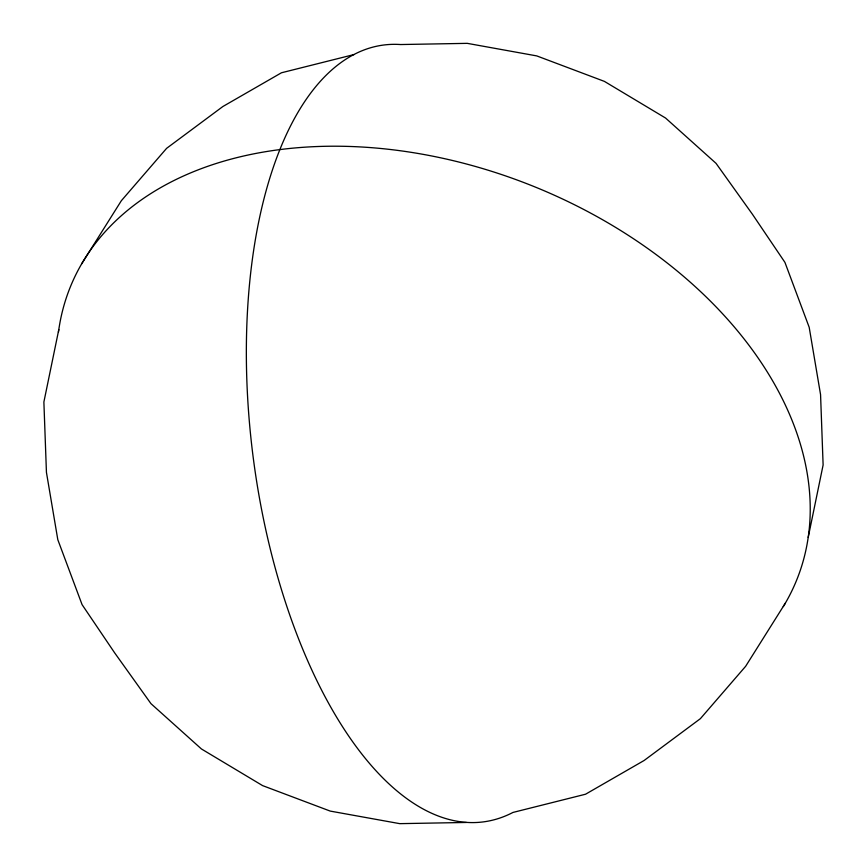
<?xml version="1.0" encoding="UTF-8"?>
<svg xmlns="http://www.w3.org/2000/svg" width="867" height="867" viewBox="0 0 867 867"><rect width="100%" height="100%" fill="white"/><g stroke="black" fill="none" stroke-linecap="round" stroke-linejoin="round"><path stroke-width="1.3" d="M58.804 329.579L43.881 402.006L46.439 472.385L57.807 539.686L82.062 604.613L114.585 652.753L150.966 703.657L201.447 748.969L262.593 785.61L330.229 811.089L399.741 823.65L466.403 822.458M808.196 537.421L823.119 464.994L820.561 394.615L809.193 327.314L784.938 262.387L752.415 214.247L716.034 163.343L665.553 118.031L604.407 81.39L536.771 55.911L467.259 43.35L400.597 44.542A391.624 181.875 82.7 0 0 255.18 471.821A391.624 181.875 82.7 0 0 512.95 812.444L585.539 794.226L644.116 760.489L700.384 718.667L745.642 666.3L785.318 603.194M81.682 263.806L121.358 200.7L166.616 148.333L222.884 106.511L281.461 72.774L354.05 54.556M58.447 332.159A391.624 266.624 21.9 0 1 522.086 181.875A391.624 266.624 21.9 0 1 783.302 606.586"/></g></svg>
